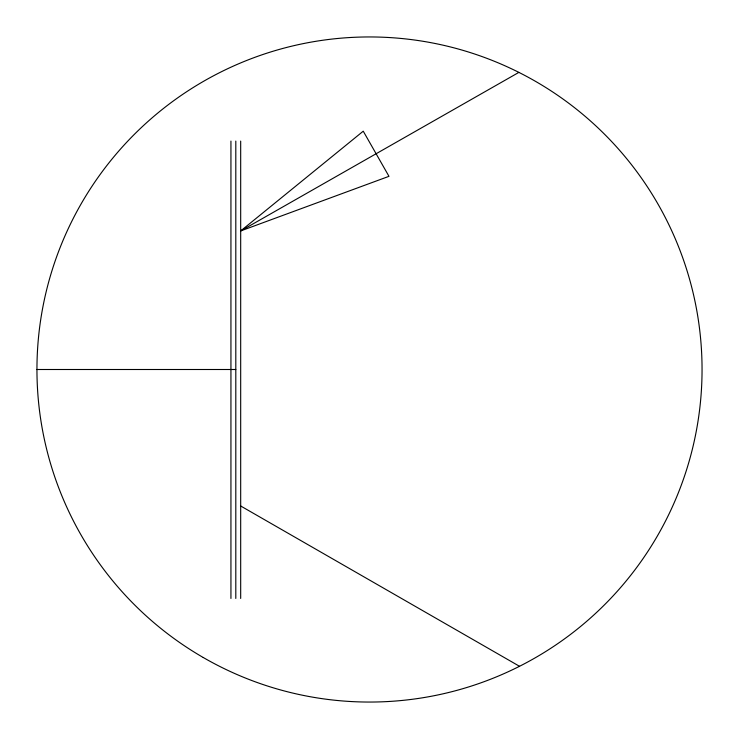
<?xml version="1.0" encoding="UTF-8"?>
<svg xmlns="http://www.w3.org/2000/svg" width="739" height="739" viewBox="0 0 739 739"><rect width="100%" height="100%" fill="white"/><g stroke="black" fill="none" stroke-linecap="round" stroke-linejoin="round"><path stroke-width="1.11" d="M240.683 230.938L363.246 131.182L388.973 176.325L240.683 230.938L518.87 72.385M36.95 369.5L235.806 369.5M240.683 505.993L519.517 666.292M240.683 141.084L240.683 598.451M235.806 141.084L235.806 598.451M230.938 141.084L230.938 598.451M203.225 657.498A332.55 332.55 0 0 0 702.05 369.5A332.55 332.55 0 0 0 203.225 81.502A332.55 332.55 0 0 0 203.225 657.498"/></g></svg>
